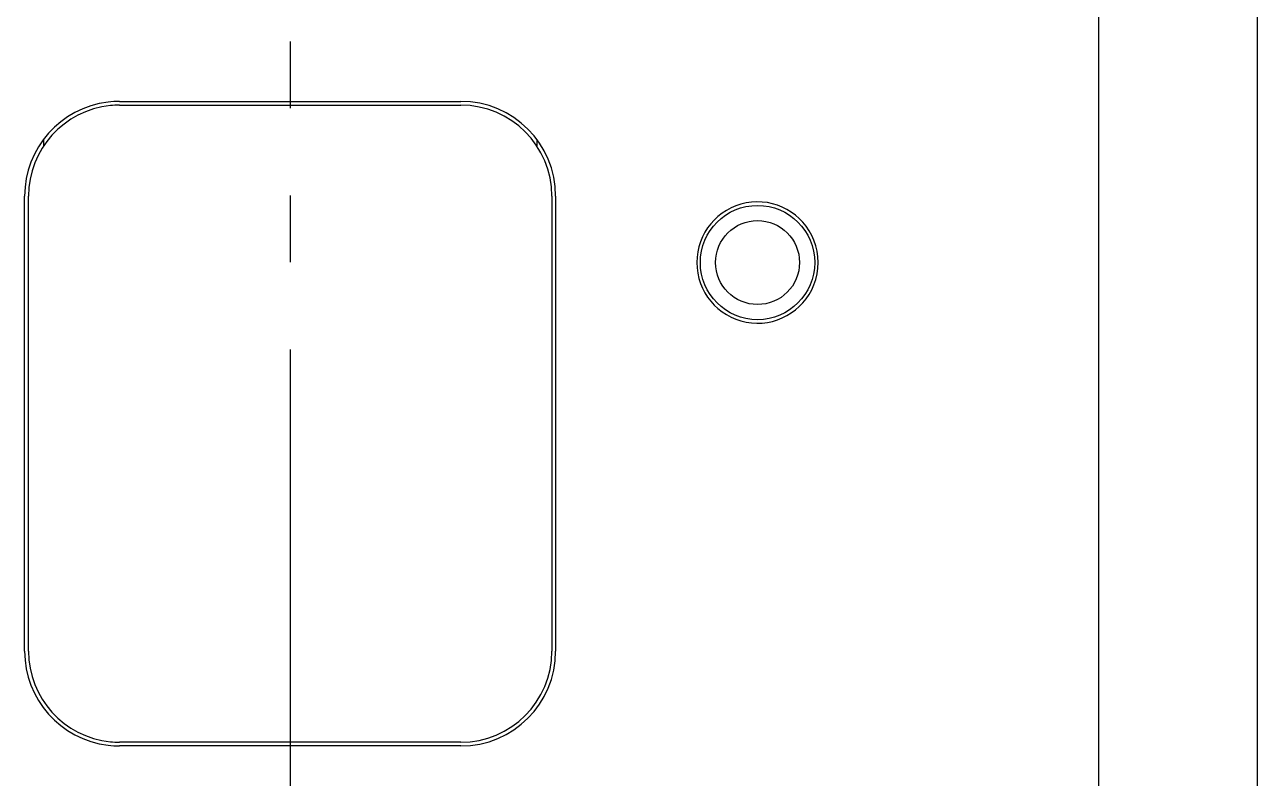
# Model space of a CAD drawing. Extents: x 53504 to 217282, y 25397 to 142583.
# Drawn here: x 140935 to 141585, y 132559 to 132956 of the extents above; entities that cross this region are included whole.
import ezdxf

# ---------------------------------------------------------------- set-up
doc = ezdxf.new("R2010")
doc.units = 0
doc.header["$LTSCALE"] = 250
doc.linetypes.add('PHANTOM', pattern=[2.1, 1.25, -0.2, 0.125, -0.2, 0.125, -0.2])
doc.layers.get('0').update_dxf_attribs({"linetype": 'CONTINUOUS'})
doc.layers.add('A0CO1', color=1, linetype='CONTINUOUS')
doc.layers.add('S0PH1', color=1, linetype='PHANTOM')

# ---------------------------------------------------------------- blocks, each defined once
blk = doc.blocks.new('ROR')
at = {"color": 0, "linetype": 'ByBlock'}
for p, q in [((426.4417, -425), (426.4417, 1720)), ((-90, 1370), (90, 1370)), ((-90, 1368), (90, 1368)), ((-130, 1350), (-130, 1346.5331)), ((130, 1350.0001), (130, 1346.533)), ((-140, 1080), (-140, 1320)), ((-138, 1080), (-138, 1320)), ((138, 1320), (138, 1080)), ((140, 1320), (140, 1080)), ((90, 1032), (-90, 1032)), ((90, 1030), (-90, 1030))]:
    blk.add_line(p, q, dxfattribs=at)
for radius in [30.15, 22.15]:
    blk.add_circle((246.4417, 1285), radius, dxfattribs=at)
for centre, radius, start, end in [((-90, 1320), 50, 96.905155, 180), ((-90, 1320), 48, 95.733535, 180), ((-90, 1320), 50, 90, 96.905155), ((-90, 1320), 48, 90, 95.733535), ((90, 1320), 50, 0, 90), ((90, 1320), 48, 0, 90), ((246.4417, 1285), 32, 21.504209, 180), ((246.4417, 1285), 32, 338.49579, 21.50421), ((246.4417, 1285), 32, 180, 338.49579), ((-90, 1080), 50, 180, 263.09485), ((-90, 1080), 48, 180, 264.26646), ((90, 1080), 50, 270, 0), ((90, 1080), 48, 270, 0), ((-90, 1080), 50, 263.09485, 270), ((-90, 1080), 48, 264.26646, 270)]:
    blk.add_arc(centre, radius, start, end, dxfattribs=at)
blk = doc.blocks.new('DYSE')
at = {"color": 0, "linetype": 'ByBlock'}
blk.add_line((-430, -1037.5), (-430, 1037.5), dxfattribs=at)

msp = doc.modelspace()

# ---------------------------------------------------------------- linework, layer by layer
at = {"layer": 'S0PH1', "color": 0}
for p in [(141075.287, 134881.061), (141075.287, 133310.023)]:
    msp.add_line(p, (141075.287, 130493.793), dxfattribs=at)

# ---------------------------------------------------------------- block references
at = {"layer": 'A0CO1', "color": 0}
for name, p in [('ROR', (141075.287, 131545.943)), ('DYSE', (142015.287, 132208.473))]:
    msp.add_blockref(name, p, dxfattribs=at)

doc.saveas('drawing.dxf')
